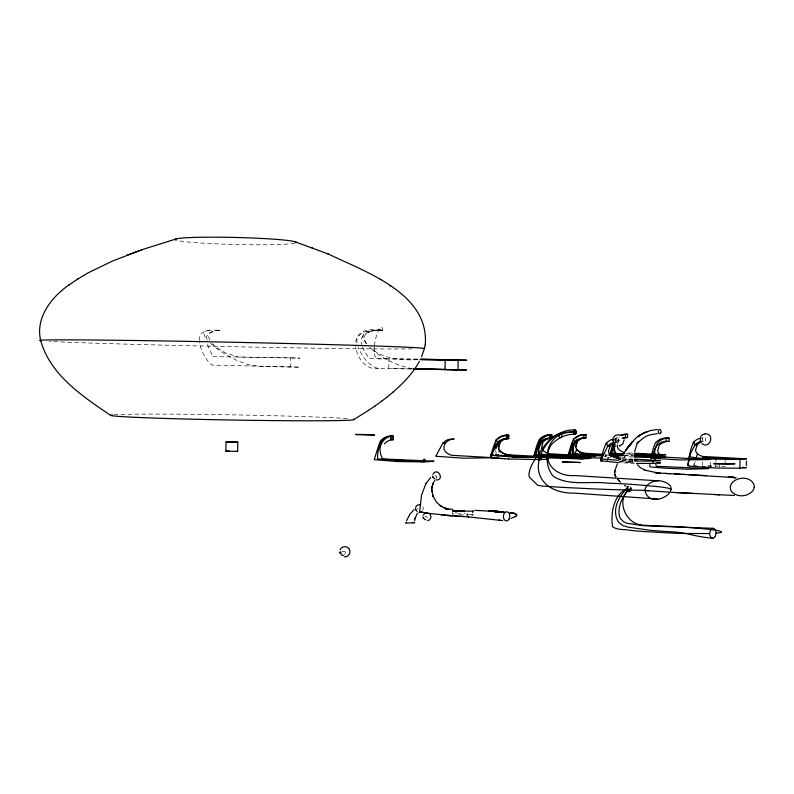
<?xml version="1.0" encoding="UTF-8"?>
<svg xmlns="http://www.w3.org/2000/svg" width="794" height="794" viewBox="0 0 794 794"><rect width="100%" height="100%" fill="white"/><g stroke="black" fill="none" stroke-linecap="round" stroke-linejoin="round"><path stroke-width="0.6" stroke-dasharray="3.97 2.98" d="M199.542 340.447C198.45 329.113 212.842 329.55 220.375 330.473L215.71 330.77L210.003 332.924L208.762 334.621L208.475 336.616L209.944 340.457M210.539 343.306L216.325 348.229L226.092 354.799L237.198 360.595L248.701 364.774L259.658 366.491L299.795 367.156L290.227 366.917L290.396 357.816L212.127 356.635L212.425 355.583L206.916 343.574M388.752 368.476L388.941 358.67L418.795 359.106M470.951 514.79L464.282 514.194L464.301 513.123M467.19 513.202L467.15 515.088L467.815 515.108M452.491 514.055L452.53 511.941M472.599 514.184L472.589 514.889L471.318 514.81M618.387 441.98L618.466 438.536M622.01 457.989L624.679 457.701L624.382 455.389M633.88 462.475L629.195 462.207L629.245 459.905L622.208 459.746M632.719 462.068L632.758 459.746L632.57 462.118L619.35 461.661M702.432 465.264L702.501 461.959M705.479 440.998L705.548 437.692M710.531 466.267L710.65 460.738M715.692 466.664L715.722 465.562M715.791 462.257L715.831 460.599M719.453 467.319L719.602 460.669M725.121 463.865L725.19 460.55M422.835 510.562L423.291 507.882L421.942 505.54M374.173 346.829L374.311 354.849L376.366 358.352L378.172 358.868L418.795 359.374M374.282 345.708C375.512 339.385 376.515 332.368 380.753 327.287L381.636 327.128L382.351 328.051L382.847 330.205C376.555 330.761 367.116 329.927 364.079 336.874L364.118 339.296L367.046 344.576M206.242 338.77C206.539 331.832 214.837 330.324 220.375 330.473M436.869 477.313L436.908 477.055A1.509 1.38 57 0 0 436.869 476.599L435.757 475.864M427.232 517.966L427.271 517.708A1.499 1.389 59 0 0 427.222 517.251L426.209 516.517M695.207 461.751L693.797 465.443M355.603 342.075C358.104 330.036 373.081 329.897 382.847 330.205C373.369 328.319 355.047 329.034 356.982 342.939M617.593 443.796L618.734 441.285A18.103 13.706 88.8 0 1 621.226 439.251M615.151 442.447L617.256 438.764A21.299 16.118 88.8 0 1 619.558 436.789M614.328 440.591L615.142 438.784A21.319 16.128 88.8 0 1 619.36 435.668M615.191 440.581L616.204 438.774A21.309 16.128 88.8 0 1 619.121 436.382M615.936 442.595L616.63 441.305A18.123 13.706 88.8 0 1 621.345 438.179M616.789 442.923L617.682 441.295A18.113 13.706 88.8 0 1 621.265 438.655M452.53 514.016L454.099 513.807M417.723 508.537L417.098 508.696M434.715 476.053L435.608 475.874M424.81 516.785L425.971 516.527M342.145 551.761L343.812 551.383M209.298 330.483L206.142 330.89L204.376 332.021L203.889 333.768L204.544 336.031L207.542 340.199M376.803 330.215L370.59 330.661L366.312 331.892L363.791 333.788L362.848 336.239L363.324 339.137L366.491 344.11M382.847 330.205C374.222 329.589 358.372 332.388 361.459 344.398M471.467 515.117L473.224 514.998L472.668 514.889M344.001 551.364L344.725 551.473A1.131 1.112 39.7 0 1 345.42 552.296A1.896 1.787 58.8 0 1 345.43 552.872M629.195 462.207L619.251 461.85M622.436 459.309L632.699 459.726M604.671 455.974L606.517 455.994M417.912 359.692C401.139 360.506 382.768 359.126 369.706 347.266M378.788 368.317C365.597 370.997 356.595 356.953 355.424 345.469M412.453 369.002L377.994 368.416C368.118 365.587 361.756 355.722 357.915 346.73M457.533 513.768L464.282 514.194M392.464 368.545L412.493 368.902M707.801 466.247L714.104 466.475M290.227 366.917L212.058 365.111L208.554 362.183L203.363 354.223L200.783 347.792L199.522 341.42M623.985 455.041L632.61 455.26M696.616 465.483L694.194 465.433L693.251 461.602M634.545 463.398L619.31 462.674M290.396 357.816L299.963 358.154L238.498 357.032L225.655 352.983L218.181 348.645L212.415 343.733M632.838 461.026L621.891 460.52M621.444 460.917L632.054 461.314M707.623 465.711L726.609 466.495M467.686 515.108L465.79 515.048M622.526 458.664L632.103 459.031M632.649 453.146L626.377 452.868M463.746 514.978L461.681 514.889M605.415 454.396L607.082 454.476M604.542 456.53L606.199 456.6M625.861 453.483L633.195 453.87M624.382 455.538L632.987 455.994M605.058 455.299L607.499 455.428M460.371 514.82L459.587 514.78M607.39 457.622L611.092 457.82M629.245 459.905L633.93 460.163M632.778 454.843L626.734 454.466M632.729 457.007L624.541 456.49M623.876 457.513L624.679 457.701M412.394 368.664C396.524 365.647 381.368 358.183 369.438 347.286M362.292 347.047L368.992 358.59L382.599 358.6A85.385 0.546 1.1 0 1 388.941 358.67M496.27 453.443L495.545 450.089M606.03 457.056L605.485 454.764M494.851 452.828L494.89 453.533M701.797 438.387A21.885 17.915 79.6 0 1 702.799 438.099A5.072 4.149 -89.5 0 0 702.918 441.196M703.196 437.951A5.082 0.506 -8.3 0 1 702.214 438.03M702.611 441.524A18.57 15.294 77.9 0 1 703.018 441.404M703.286 441.285A5.449 0.665 -8.7 0 1 703.027 441.305M615.846 438.864A5.27 0.596 -8.4 0 1 614.695 438.943M615.717 442.169A5.469 4.129 89.3 0 1 615.549 438.973A22.937 17.299 88.6 0 0 614.586 439.271M616.114 442.288A5.667 0.705 -9.3 0 1 615.697 442.327M615.41 442.546A19.503 14.709 88.6 0 1 615.797 442.417M342.016 552.048A3.801 2.064 -37.7 0 1 341.241 552.088M345.162 553.279A3.573 2.67 -85.5 0 1 344.348 554.649M436.69 477.363A2.839 2.045 -88 0 1 436.204 478.266M416.999 508.914A2.987 1.608 -39.1 0 1 416.761 508.944M294.842 243.123A60.413 3.513 1.4 0 1 235.838 244.502A60.413 3.513 1.4 0 1 176.586 240.284M114.028 414.776A121.621 2.59 1 0 1 231.421 414.835A121.621 2.59 1 0 1 350.055 418.845M412.155 348.874A191.989 2.213 1.2 0 1 226.985 346.571A191.989 2.213 1.2 0 1 49.417 341.43"/><path stroke-width="1.19" d="M425.475 513.093L419.708 511.396L421.495 495.307L426.011 483.348M617.395 463.815L614.864 470.753L614.854 474.703L615.816 476.827L614.854 474.703L615.241 475.814M225.883 451.181L226.042 441.94L237.803 442.129L237.644 451.369L225.913 451.191L229.158 451.032M390.698 436.144L390.628 439.697L393.238 439.678L393.308 436.124L390.698 436.144A23.701 16.088 89 0 0 380.366 441.077L378.847 445.156A15.949 1.548 -72.6 0 0 377.388 449.503L374.262 459.637L397.506 461.552L420.899 461.84A20.178 0.804 1.1 0 0 427.003 461.731L433.981 461.205L382.529 458.942L380.584 454.079L380.018 449.473A15.83 14.798 28.3 0 1 380.812 445.126L382.976 441.047A23.671 16.088 89 0 1 393.308 436.124M391.938 439.687L392.008 436.134A23.681 16.088 89 0 0 381.666 441.067L380.217 444.094A26.539 18.064 89 0 0 377.587 456.481L377.577 458.952L424.234 461.8L424.284 459.398M445.017 369.667L445.196 360.099L466.733 360.208L420.85 359.146M455.984 512.626L456.014 511.118L473.303 511.147M464.331 511.634L464.669 510.8M472.638 512.527L472.658 511.118L473.214 511.138M497.223 443.3L497.57 442.615A19.145 13.726 88.9 0 1 506.393 438.635L506.463 435.261L508.815 435.241L508.756 438.616A19.125 13.726 88.9 0 0 499.922 442.586L497.57 442.615L496.081 439.945A22.53 16.148 88.9 0 1 506.463 435.261M549.557 438.238L549.627 434.923L551.89 434.904L551.83 438.219A18.758 13.726 88.9 0 0 542.997 442.109L541.637 447.578A6.63 5.796 -9.5 0 0 542.411 449.563L543.553 450.863A12.535 10.511 -0.4 0 0 549.101 453.731L590.934 456.113L560.137 456.371L535.761 454.754L534.382 454.535L534.511 453.969A12.585 0.705 -57.7 0 1 536.019 450.982L540.734 442.139A18.778 13.726 88.9 0 1 549.557 438.238L551.83 438.219M574.27 443.082L574.965 441.762A18.48 13.726 88.8 0 1 583.789 437.921L583.858 434.665L586.051 434.646L585.982 437.901A18.461 13.726 88.8 0 0 577.159 441.742L575.729 446.734A6.59 5.737 -10.9 0 0 576.583 449.176A7.742 6.739 -11 0 0 577.635 450.357A12.347 10.342 -1.7 0 0 583.064 453.176L602.249 454.267M622.992 455.736L616.561 455.964L616.511 458.168L620.868 458.039M617.97 458.138L618.02 455.935M623.091 437.702A18.123 13.706 88.8 0 1 625.444 437.534L625.513 434.338L627.617 434.328L627.548 437.524A18.103 13.706 88.8 0 0 622.883 438.387M636.361 463.438L653.095 463.428L653.144 461.106L660.529 460.599L634.267 459.121M634.059 457.076L658.097 457.384L658.147 455.22L665.838 454.783L634.059 453.195M658.097 457.384L659.506 457.354L659.556 455.2M666.097 441.434L666.166 438.08L669.064 438.05L668.995 441.404A18.957 15.394 78.3 0 0 659.199 445.355L657.66 450.903A6.759 5.846 -14.1 0 0 658.395 452.908L659.506 454.237A12.783 10.64 -4.8 0 0 665.054 457.146L709.052 459.607L679.297 459.915L652.757 458.217L651.159 458.029L651.03 457.404A12.783 1.3 -57.5 0 1 652.261 454.367L657.015 445.384A18.987 13.567 -82.9 0 1 666.087 441.444L668.995 441.404M710.69 459.081L710.719 457.979L702.611 457.572L713.161 457.622M715.86 459.498L715.89 457.85L713.568 457.642M700.387 438.119A21.924 16.148 -84 0 0 693.44 442.278L690.929 448.977L688.904 458.118L687.812 465.582L689.242 466.108L715.95 468.023L739.849 468.232L740.048 459.309L746.479 458.843L702.799 456.441A12.565 10.431 -6.1 0 1 697.4 453.652L696.01 458.803M746.33 465.483L746.429 461.056M493.143 455.766L493.173 454.595M570.449 454.466L570.479 453.344A24.346 18.123 88.9 0 1 573.109 441.96M425.256 344.775C429.504 293.234 365.131 271.905 328.547 254.12L327.843 253.852M432.551 476.192L432.809 477.422M422.924 516.844L423.162 518.145M414.676 520.755L415.073 518.174M668.727 492.131L644.887 490.464C645.204 484.945 650.931 481.73 655.864 480.995A43.64 28.276 -85.7 0 1 660.608 480.846C689.718 487.576 649.423 512.557 644.907 490.364A110.019 5.3 1.4 0 1 618.05 489.759A85.692 4.149 1.4 0 1 592.215 488.826L568.335 487.675A103.756 4.298 1.6 0 1 547.205 486.404L542.947 486.067A32.078 1.925 0.5 0 1 537.637 485.233L529.618 477.442A9.21 6.154 -54.3 0 1 528.943 475.13C529.429 465.324 536.605 457.473 541.627 449.523A37.755 11.047 -57.4 0 1 549.448 439.916C555.472 433.355 564.941 431.688 573.466 432.125M617.335 444.958L617.325 446.565A6.421 5.578 -12.6 0 0 618.04 448.481L619.121 449.741A12.128 10.133 -3.3 0 0 624.421 452.511M496.975 439.936L496.081 439.945L494.533 443.826A15.155 2.233 -72.5 0 0 493.094 447.965L490.91 455.299L512.19 456.947M421.584 356.824L424.522 348.288M614.695 472.122L614.874 470.743M649.988 464.46L649.72 466.465L650.961 467.001L663.675 468.073L687.673 469.234L708.844 468.629L656.35 466.306L655.824 464.331M634.614 451.528L637.284 443.211M650.862 458.863L652.936 449.553L655.437 442.734A22.371 16.178 -84.1 0 1 666.166 438.08M424.502 348.407L425.286 344.646M689.539 457.463L687.812 465.582L689.013 465.552M689.698 456.719L690.333 453.761A12.555 1.459 -57.4 0 0 689.242 456.699C704.933 459.716 723.403 459.121 740.048 459.309L722.451 458.386M568.583 456.014L568.117 455.716L570.479 446.933A14.629 2.64 -72.4 0 1 571.898 442.943L573.476 439.191A21.746 16.148 88.8 0 1 583.858 434.665M414.944 518.74L417.346 513.242M511.167 518.353L515.753 516.378L515.227 516.636C520.606 514.423 512.279 512.696 510.344 512.696L515.703 513.897M533.816 456.312L536.248 447.389A14.868 2.461 -72.4 0 1 537.677 443.33L539.245 439.529A22.093 16.148 88.9 0 1 549.627 434.923M491.01 457.056L491.149 454.684M497.947 456.113L498.384 454.446M499.039 451.955L499.476 450.287A6.809 5.965 -7.6 0 1 498.533 447.756L499.922 442.586L499.089 441.087M574.906 455.2L576.593 449.176M607.589 460.192L608.323 457.652M608.929 455.538L609.415 453.84A6.967 6.044 -12.2 0 1 608.522 451.27L610.08 446A19.503 14.709 88.6 0 1 614.248 443.002M510.324 454.972L548.326 456.848L540.803 457.314L539.97 459.617L535.037 459.329M415.53 507.346L417.178 505.212L419.758 504.597M406.508 520.735L409.773 514.423L413.982 509.728M495.873 448.719L498.751 442.595A19.135 13.726 88.9 0 1 507.574 438.625L507.644 435.251A22.51 16.148 88.9 0 0 498.374 438.834M615.35 445.831C610.278 453.93 617.891 454.416 624.64 453.424M508.488 458.982L540.754 459.597L541.746 457.284L548.326 456.848L543.801 456.391M490.563 457.066L491.833 454.138M492.012 453.721L494.87 447.806M568.117 455.716L570.985 449.255M613.514 442.447A19.522 14.709 88.6 0 0 607.797 446.029L600.532 460.758L618.486 462.624M538.918 442.347L540.386 439.519A22.083 16.148 88.9 0 1 550.758 434.913L550.699 438.228A18.768 13.726 88.9 0 0 541.865 442.129C540.337 444.997 534.273 455.19 541.498 454.287L583.124 456.56L583.084 458.803L538.729 456.342M690.363 453.702L695.018 444.888A18.599 13.538 -82.8 0 1 700.626 441.434M442.814 443.211L435.797 456.252L464.123 458.217L494.245 457.761L451.945 455.309A13.071 10.967 3.5 0 1 446.079 452.332L444.858 450.962A6.918 6.064 -5.1 0 1 443.995 448.888L444.164 445.9L445.285 443.181A19.592 13.716 89 0 1 454.108 439.112L451.627 439.142A19.622 13.716 89 0 0 442.814 443.211L445.285 443.181M340.169 549.696C341.489 546.203 346.69 545.498 348.854 548.545M423.252 515.108L425.127 513.123L427.728 512.775M613.157 437.941L615.33 435.42L619.052 434.556M415.381 508.587L415.58 510.006M497.282 443.181L496.538 444.63M496.716 444.293L494.96 447.657M603.589 453.94L602.914 455.22A13.081 1.082 -57.6 0 0 601.515 458.337L601.991 459.061L618.536 460.292M495.258 447.082L495.565 446.496M499.922 442.586L498.592 448.163A6.759 5.915 -7.6 0 0 499.406 450.178L500.587 451.508A12.764 10.709 1.3 0 0 506.264 454.426L510.185 454.962M574.39 442.853L572.802 445.871M572.553 446.327L572.98 445.513M571.829 447.687L572.682 446.089M614.963 444.412L612.105 449.841A12.148 1.032 -57.6 0 0 610.824 452.729L611.291 453.384L622.595 454.208M494.086 449.275L493.531 450.267M432.889 474.385C437.583 466.147 445.394 480.747 435.747 479.963M493.203 450.853L493.024 451.171M492.846 451.478L492.806 451.548A12.823 0.506 -57.7 0 0 491.099 454.674M419.49 361.191C412.94 373.24 403.292 383.264 392.98 392.157M425.941 483.457L430.735 477.561M434.546 480.757L432.641 484.449L433.236 483.06L431.797 488.161L431.996 486.583L431.876 491.516L431.757 490.007L433.137 496.449L432.651 495.089L432.889 495.793M700.685 436.64L702.541 434.705L705.102 433.861M623.836 453.037L632.788 441.464L629.275 445.563M628.779 446.228L630.615 443.935L627.081 448.392M627.032 448.471L630.783 443.767L625.751 450.148L630.615 443.935L628.828 446.139M628.947 488.717C622.893 496.29 617.404 506.066 619.389 516.09A8.674 6.55 86.9 0 0 620.739 518.998L623.886 521.896L627.27 523.325L643.934 525.737L713.002 528.318M630.575 443.975L636.113 437.891L642.822 433.534M629.156 445.722L632.421 441.772M630.982 443.548L632.897 441.355M637.235 443.231L638.644 441.702L637.274 443.221C646.634 434.655 648.142 435.132 657.372 433.673M628.461 486.732C620.114 495.039 611.936 507.634 617.186 519.693A12.595 9.528 88 0 0 619.082 522.66L622.704 525.509L627.588 527.067L650.812 530.392L669.253 531.692A176.516 133.61 80.2 0 1 691.098 534.65M68.86 285.076C51.282 297.244 35.204 317.967 40.693 340.576C50.23 375.115 82.755 396.454 110.743 415.441M387.502 396.692L393.08 392.087M381.586 401.248L387.611 396.603M77.564 279.131L88.362 272.719L112.738 260.948L142.533 249.515L176.189 238.944M375.244 405.823L381.716 401.149M421.822 511.753L418.944 512.596M68.443 285.374L77.991 278.823M368.476 410.429L375.393 405.724M630.932 488.489C614.834 497.858 624.967 524.119 642.148 525.112C657.124 526.154 672.181 526.184 687.157 527.434A88.68 6.114 1.5 0 1 699.018 528.367C701.628 528.506 734.301 531.514 716.049 533.191M638.416 436.095L642.951 433.455M353.648 419.689L368.634 410.309M626.962 488.628C613.395 495.387 610.586 512.954 612.541 526.62C617.206 530.461 625.146 528.993 630.952 530.432A86.556 5.776 1.6 0 0 642.336 531.444L677.927 533.429L709.479 533.568M657.353 429.465L650.177 430.626L643.09 433.395L645.175 432.432M452.62 510.919L454.158 510.671M346.641 556.495C349.797 555.433 351.017 551.046 348.824 548.515M619.419 445.91L622.804 443.995L624.173 439.826M237.773 442.149L226.072 441.96M647.606 431.45L645.294 432.373M142.533 249.515L126.732 255.281M619.985 445.781L620.521 445.603M344.368 556.802L346.214 556.634M346.184 556.644L346.68 556.475M405.764 522.889L406.32 522.799M427.619 520.695C431.043 520.288 432.194 515.246 429.236 513.42M739.849 468.232L746.281 467.696L742.499 467.259M454.396 510.661L464.162 510.77M653.095 463.428L660.479 462.912L656.916 462.475M540.754 459.597L548.267 459.131L546.967 458.863M659.506 457.354L665.789 456.927L634.019 455.309M705.181 433.852C715.563 433.474 709.598 449.96 701.906 443.518M620.62 459.319L618.913 459.468L620.442 459.647M602.269 460.719L600.532 460.758L602.993 451.478A15.453 3.017 -72.4 0 1 604.502 447.26L606.209 443.31A22.966 17.299 88.6 0 1 613.266 438.993A5.479 4.129 89.3 0 0 613.434 442.198M634.942 460.143L636.967 460.103L634.624 459.974M423.41 459.408L425.157 459.379M540.803 457.314L538.223 457.354M607.063 443.3L606.209 443.31L607.797 446.029L610.08 446L609.385 444.809M694.353 442.268L693.44 442.278L695.018 444.888L697.112 444.858A18.57 15.294 77.9 0 1 701.4 441.96M653.144 461.106L634.595 461.066M506.393 438.635L508.756 438.616M583.789 437.921L585.982 437.901M625.444 437.534L627.548 437.524M658.147 455.22L634.098 454.902M616.561 455.964L610.368 455.994M412.423 522.521L414.667 522.571M420.026 359.394L458.178 359.861L457.979 369.776L413.684 369.021M420.969 359.742L438.03 360A87.995 0.576 1.1 0 0 445.196 360.099M415.52 368.952L466.535 369.984L413.585 368.763M601.147 455.935C590.815 455.18 577.913 456.024 568.931 453.404A12.386 0.854 -57.7 0 1 570.33 450.476A12.644 0.873 -57.7 0 0 568.861 453.682L568.861 453.969M601.098 458.138L586.845 457.543M714.372 494.523L719.672 494.751L671.138 492.27M587.173 453.702L584.384 453.453A12.615 10.56 -1.7 0 1 577.605 450.387L576.523 449.076M623.23 455.031L616.293 454.883L614.665 450.496L614.288 446.357A14.322 13.508 12 0 1 614.814 443.399M586.438 455.845L590.26 455.945M455.607 511.108L452.739 510.949M587.57 455.865L594.388 456.103M502.195 511.693L500.964 511.664L503.178 511.733L496.071 511.495L499.386 511.753M493.759 511.405L491.158 511.336L501.471 511.683L491.188 511.227L499.843 511.753L496.687 511.544L499.138 511.703M501.471 511.683L497.411 511.544L503.178 511.733M501.351 511.673L502.85 511.723L500.518 511.644M576.454 432.105C568.167 431.688 558.778 433.187 553.15 439.886A37.209 30.291 21.9 0 0 548.128 449.424C546.203 457.761 546.868 467.348 551.84 474.534A9.141 5.806 52.8 0 0 554.033 476.787C569.993 486.146 589.664 480.995 607.251 483.109A31.591 1.072 1.9 0 1 620.253 483.675L625.474 483.963A106.595 5.876 0.9 0 1 643.319 485.263L657.71 486.662A87.32 4.357 1.3 0 1 667.655 488.082A113.443 5.667 1.3 0 1 671.009 489.461M474.881 510.353L495.128 511.455M499.337 511.604L497.411 511.544L501.868 511.683L499.495 511.614M490.9 511.306L495.793 511.475M492.876 511.366L490.166 511.286L494.444 511.425L491.625 511.336M495.387 511.465L494.007 511.425L496.458 511.505M358.441 434.626L357.717 434.596M502.483 511.703L503.505 511.743M620.62 458.614L616.213 458.059A13.051 10.898 -2.9 0 1 610.497 455.091A8.178 7.096 -12.2 0 1 609.405 453.84M510.592 454.972L507.545 454.694A13.032 10.937 1.3 0 1 500.557 451.538M497.739 511.554L490.662 511.286L498.979 511.604M493.054 511.386L498.364 511.574M594.19 456.093L595.758 456.153M356.873 434.556L374.689 435.082L365.687 434.497M496.349 511.515L488.687 511.177L490.285 511.247M497.014 511.544L491.843 511.316L499.843 511.753M357.389 434.586L355.365 434.427L366.739 434.566M609.723 454.585L623.25 455.26M734.46 495.456L719.205 494.741M501.768 511.703L492.608 511.346M513.559 457.016L539.235 457.344L539.97 459.617L540.019 457.334L496.796 455.21L495.307 454.585M680.329 474.177L664.866 473.432M670.404 473.7L657.025 472.906L660.191 473.174M539.186 458.426L541.369 458.525M674.473 473.889L735.72 477.641L729.785 477.204M493.362 511.386L499.466 511.713L495.208 511.465M494.305 511.425L497.659 511.564M498.701 511.584L500.746 511.673M682.364 474.276L684.368 474.385M494.999 511.455L498.265 511.624M452.848 509.321L445.474 508.865L448.67 509.212L444.104 507.852L448.799 509.311M494.096 511.415L498.106 511.634M715.89 457.85L725.24 458.337L710.719 457.979M634.416 453.93L658.851 455.21M405.962 522.938L406.875 522.968A7.98 0.536 1.1 0 0 414.647 522.611M620.7 455.339L612.095 454.883L612.105 452.659A23.88 18.093 88.8 0 1 613.941 443.399M634.217 456.064L658.802 457.364M602.606 455.17L575.69 453.731C568.504 454.664 574.499 444.571 576.057 441.752A18.47 13.726 88.8 0 1 584.88 437.911M609.951 455.558L617.295 455.954M512.229 456.947L537.995 457.354L539.186 459.627M676.022 492.548L694.025 493.531M688.269 474.584L706.491 475.656M704.804 466.624L702.839 466.465M455.369 515.991L454.694 515.951L468.708 516.954M658.236 480.827L574.588 475.546C556.753 477.065 540.188 462.604 551.205 444.779A49.992 36.941 88 0 1 574.916 434.318L575.005 429.911A54.409 40.206 88 0 0 543.83 448.352C528.715 474.663 546.56 493.689 574.211 493.114L657.839 499.049M425.038 513.013L452.997 515.832M587.034 457.562L578.608 456.997M729.746 477.204L734.251 477.531L728.197 477.105L731.264 477.303M580.434 457.116L582.409 457.255M582.905 457.284L584.9 457.423M731.324 477.323L732.773 477.422M450.684 515.693L447.657 515.485L462.862 516.507M547.781 457.88L580.146 458.833A18.838 0.695 1.2 0 0 585.436 458.733L590.885 458.337L540.704 456.193L538.977 451.657L538.54 447.359A14.788 13.945 17.8 0 1 539.384 443.31L541.518 439.509A22.063 16.148 88.9 0 1 551.89 434.904M577.724 456.937L569.03 456.222M579.322 457.046L570.946 456.421M504.101 458.674L508.676 459.001M502.751 458.585L493.719 457.89M504.587 458.714L494.741 457.969M448.431 515.544L443.29 515.157M732.882 477.432L735.969 477.66M499.277 511.743L496.905 511.564L498.95 511.723M441.206 514.988L442.06 515.058M502.007 511.951L503.475 512.08M468.123 516.904L502.612 520.586M501.858 511.931L504.865 512.199M493.61 457.88L491.01 457.602M644.917 490.464L648.638 490.791M499.853 520.318L500.438 520.368L498.701 520.209M237.029 451.25L237.644 451.349M570.271 456.361L568.544 455.994M656.172 472.797L655.1 472.678L658.186 473.006L644.559 470.108L645.125 470.316L640.172 467.547L637.503 464.808M492.161 457.741L490.831 457.493M447.836 509.063L446.595 508.924L448.451 509.162L447.786 509.053M419.778 504.607L420.542 504.766M511.485 512.894L513.559 513.301L510.85 512.775M510.036 512.646L514.651 513.569M421.058 512.17L421.922 512.398M340.219 551.651L339.842 552.723M447.419 508.984L445.464 508.378M295.04 241.773L328.547 254.12M312.022 247.768L312.637 248.006M444.729 508.11L439.638 505.232M610.586 455.339L609.871 454.992L612.154 446.387A14.352 2.848 -72.3 0 1 613.186 443.419M625.861 486.176L624.521 485.442M442.119 506.87L440.849 506.096M390.162 285.79L390.688 286.118M380.257 279.299L380.783 279.627M440.898 506.135L436.571 502.274L433.117 496.399M697.34 453.573L696.259 452.272A6.65 5.727 -15.5 0 1 695.554 450.307M620.461 482.226L617.772 479.229M618.923 480.569L619.459 481.154M696.427 443.717L697.112 444.858L695.554 450.307M576.047 439.816L577.159 441.742L575.769 447.121M573.476 439.191L574.965 441.762M496.667 454.595L497.153 455.756M574.251 454.466L572.702 446.903A14.58 13.756 15.2 0 1 573.218 443.896M655.01 460.57L654.713 449.533L657.611 442.705A22.321 18.014 79.9 0 1 669.064 438.05M536.268 456.203L536.287 453.9A24.733 18.133 88.9 0 1 538.908 442.337M700.586 441.206A5.082 3.791 88.2 0 1 700.407 438.129M701.092 438.08A5.082 0.506 -8.3 0 1 700.645 438.07M701.936 441.375A5.449 0.665 -8.7 0 1 700.983 441.355M614.328 442.397A5.667 0.705 -9.3 0 1 613.772 442.387M612.253 440.342A22.937 17.299 88.6 0 1 612.71 440.094M490.98 454.962A13.091 0.516 -57.7 0 1 492.746 451.647M503.317 436.313A22.5 16.148 88.9 0 1 508.815 435.241M500.587 451.508A8 6.997 -7.6 0 1 499.476 450.287M384.445 443.846A20.118 13.677 89 0 1 393.238 439.678M581.228 435.42A21.726 16.148 88.8 0 1 586.051 434.646M575.69 438.119A21.736 16.148 88.8 0 1 584.95 434.655M494.067 447.935A25.229 18.133 89 0 1 495.377 443.806M620.015 435.37A21.319 16.128 88.8 0 1 625.513 434.338M622.972 437.97A18.113 13.706 88.8 0 1 626.496 437.534M621.077 435.36A21.309 16.128 88.8 0 1 626.565 434.338M621.464 435.658A21.299 16.118 88.8 0 1 627.617 434.328M425.852 519.663A3.047 1.618 78.4 0 1 423.708 517.867M340.001 553.16A1.925 0.675 76.1 0 1 339.901 552.733M343.455 555.443A3.861 2.174 78.8 0 1 340.735 553.19M434.685 478.931A3.067 1.608 77.7 0 1 433.355 477.144M417.356 511.435A3.037 1.618 78.2 0 1 416.125 509.728M630.674 487.079A3.017 1.985 -86.4 0 1 629.97 491.208A3.017 1.985 -86.4 0 1 627.26 490.474A3.017 1.985 -86.4 0 1 627.836 486.315M712.784 538.243A228.612 179.752 -85.7 0 1 691.098 534.68M175.851 240.016A60.413 3.513 1.4 0 1 233.396 237.416A60.413 3.513 1.4 0 1 295.973 242.656M353.38 419.321A121.621 2.59 1 0 1 227.441 419.947A121.621 2.59 1 0 1 112.301 414.925M40.96 340.715A191.989 2.213 1.2 0 1 238.746 342.383A191.989 2.213 1.2 0 1 423.242 348.576M754.26 487.02L753.982 488.34A7.007 4.347 -86.6 0 1 752.871 490.672C747.928 496.965 736.792 497.778 731.552 491.456A7.156 4.466 -86.6 0 1 730.649 489.6L730.291 487.853A3.623 2.263 -86.6 0 1 730.361 486.464L731.304 483.973A9.806 6.124 -86.5 0 1 732.227 482.692C737.834 476.261 751.809 476.331 754.26 485.65A3.583 2.223 -86.6 0 1 754.26 487.02M566.201 462.187L580.275 462.505L562.172 461.84L566.767 462.098L566.251 462.168M727.761 464.024L713.806 463.706L734.996 463.795L727.761 464.024M640.292 434.913L638.197 436.234L640.292 434.913M618.337 479.884L617.792 479.248L618.357 479.913M660.807 432.68A2.124 1.38 -87.6 0 0 659.754 429.445A2.124 1.38 -87.6 0 0 658.424 432.571A2.124 1.38 -87.6 0 0 660.807 432.68M576.176 433.345A2.203 1.489 -87.5 0 0 575.114 429.911A2.203 1.489 -87.5 0 0 573.596 433.087A2.203 1.489 -87.5 0 0 576.176 433.345M561.586 436.73A2.193 1.489 -87.4 0 0 560.524 433.326A2.193 1.489 -87.4 0 0 559.016 436.482A2.193 1.489 -87.4 0 0 561.586 436.73M509.182 518.859A4.605 3.196 -87.1 0 0 506.85 511.753A4.605 3.196 -87.1 0 0 503.664 518.432A4.605 3.196 -87.1 0 0 509.182 518.859M715.295 536.208A4.972 3.136 -85.7 0 0 713.449 528.347A4.972 3.136 -85.7 0 0 709.925 535.285A4.972 3.136 -85.7 0 0 715.295 536.208"/></g></svg>
